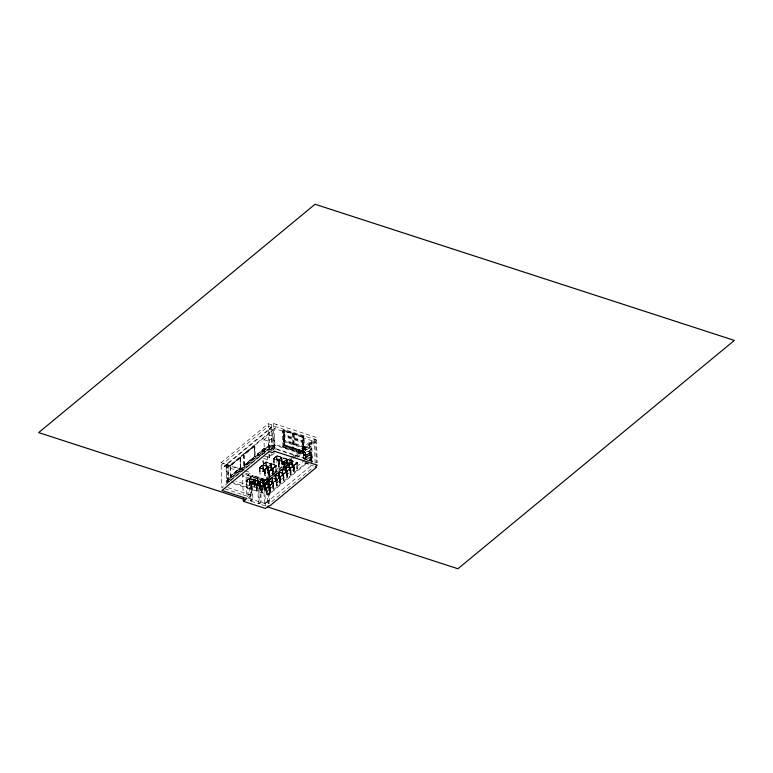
<?xml version="1.0" encoding="UTF-8"?>
<svg xmlns="http://www.w3.org/2000/svg" width="773" height="773" viewBox="0 0 773 773"><rect width="100%" height="100%" fill="white"/><g stroke="black" fill="none" stroke-linecap="round" stroke-linejoin="round"><path stroke-width="0.58" stroke-dasharray="3.87 2.9" d="M263.168 464.119C264.637 464.844 261.332 460.824 262.994 458.698M263.757 464.158L263.593 458.698M271.565 424.812L272.396 450.05L269.043 448.958L221.89 487.918L221.049 462.679L268.202 423.72L271.565 424.812L273.275 423.391L316.379 437.392L317.21 462.631L274.115 448.63L272.173 450.234M224.073 466.187L227.938 463.375L228.499 480.255L270.183 445.818L228.17 480.149M227.61 463.269L271.226 427.237M224.489 466.322L226.421 464.728L226.45 465.404M243.34 454.65L254.839 445.721L255.206 456.553L244.2 465.646L243.698 465.481L243.34 454.65L254.839 445.721M229.378 466.361L272.666 430.6L269.313 429.517L226.025 465.269L229.378 466.361L229.359 465.684L276.29 426.909L276.212 424.348M240.277 457.452L230.074 465.781L230.509 476.207L240.625 467.849L240.277 457.452L240.538 467.829L230.422 476.187M264.434 453.741L263.97 439.711L269.497 435.141L274.029 436.61L274.541 452.128M268.898 453.113L268.502 441.18L274.029 436.61M282.928 446.639L282.406 431.121L284.348 429.517L284.87 445.296L304.736 451.558L285.024 444.9L282.512 446.949L302.726 453.509L302.117 437.518L304.05 435.924L304.572 451.693M283.276 430.957L284 430.358L303.2 436.6L303.702 451.606L302.977 452.195L283.778 445.963L283.276 430.957L302.485 437.189L302.62 441.451L283.42 435.218L284.135 434.619L303.345 440.861L302.62 441.451M257.351 454.195L264.26 448.234L269.709 450.002L264.26 448.485L257.351 454.195L260.54 455.896M243.698 465.481L254.704 456.389L254.336 445.557M262.347 454.766L262.211 450.427L264.472 448.553L264.617 452.891M226.499 464.177L227.455 482.874L270.241 447.528L270.183 445.818M270.231 450.05L272.985 447.77L306.446 458.64L266.975 491.242L235.804 481.125M270.048 451.509L271.98 449.915M269.014 456.698L271.777 454.408M245.176 470.815L250.829 472.651L247.457 475.434L248.201 498.112L267.323 504.325L268.762 503.136L267.922 477.898L268.762 478.178L291.721 459.21M274.57 452.978L269.043 457.548L268.936 454.311M283.778 445.963L284.493 445.364L284 430.358M263.467 458.341L267.487 459.655L269.758 457.78L269.613 453.442M259.264 467.549L266.115 461.887L276.512 465.259L269.671 471.269L259.264 467.549L269.835 470.941C270.019 491.174 268.994 456.505 269.487 477.318M259.274 467.887L266.115 461.887M259.883 467.965L260.095 474.274L259.554 467.849L262.762 465.201L263.081 471.801L262.54 465.385L263.091 465.317L263.081 471.801M263.525 471.443L263.535 464.95L263.525 471.443L262.975 465.017L266.183 462.37L271.052 463.955C271.487 483.811 269.477 450.35 271.255 470.264M294.127 465.481L273.323 458.727L276.744 455.558L297.547 462.65L266.704 488.14L245.891 481.038L252.752 475.376L273.545 482.13L273.71 488.633L273.719 482.139L273.71 488.633M245.901 481.386L252.752 475.376M273.323 458.727L276.744 455.558M249.389 478.7L246.181 481.347L251.051 482.922L254.249 480.275L249.389 478.7L250.123 500.962L252.066 499.368L251.447 480.951L260.588 483.917L261.206 502.334L259.264 503.938L265.39 505.919L266.675 504.856M249.718 485.299L249.727 478.806L249.167 478.883L249.718 485.299L249.611 478.516L252.819 475.868L253.138 482.468M273.942 458.804L274.154 465.114L273.603 458.689L276.811 456.041L281.672 457.626C281.662 469.53 283.942 463.075 281.787 457.916M249.95 478.622L250.964 501.242L252.897 499.638L252.317 482.081L259.786 484.497L257.844 486.101L258.433 503.667L247.862 500.228M267.274 473.163L267.284 466.67L267.497 472.979M267.729 466.312C269.188 493.889 267.4 447.383 267.719 472.796M264.472 469.578L271.313 463.578L264.414 469.433L259.554 467.849M267.96 466.892L264.752 469.54L269.613 471.124L272.821 468.467M268.279 473.491L268.395 466.525L268.946 472.941L268.386 473.018L268.183 466.708L271.381 464.061L276.251 465.636C276.434 485.869 275.41 451.2 275.903 472.023M249.515 482.555L251.447 480.951M265.091 469.646L265.294 475.955L264.637 469.25M268.289 466.998L267.738 467.076M268.733 466.631L268.724 473.124M271.497 464.351L271.709 470.66M259.757 474.158L260.317 474.091M262.743 471.694L263.303 471.617M263.187 471.327L263.748 471.259M266.173 468.863C268.125 459.722 264.095 461.23 266.733 468.786M250.355 482.825L252.288 481.221M253.699 480.352L254.24 486.768L254.037 480.458M257.129 477.521L257.67 483.937L257.457 477.627M281.121 457.693L281.662 464.119L281.449 457.809M251.09 482.729L257.95 477.067L250.384 483.676L257.844 486.101M281.672 457.626L278.464 460.273L273.603 458.689M254.588 480.381L251.38 483.028L256.25 484.613L259.457 481.966L254.588 480.381C254.037 492.266 256.462 485.405 254.365 480.564M282.01 457.732L278.802 460.379L283.672 461.964L286.87 459.307L282.01 457.732L282.338 464.331M246.403 481.164L246.732 487.763M249.379 485.183L249.93 485.115M251.718 483.144L251.93 489.454L251.273 482.739M252.81 482.352L253.36 482.284M255.148 480.313C256.597 480.41 254.414 487.628 255.573 486.439M276.802 462.534C278.753 453.393 274.724 454.911 277.352 462.467M279.14 460.486L279.353 466.795L278.686 460.09M250.152 484.932L249.834 478.332M302.658 442.562L303.374 441.972L284.174 435.73L283.459 436.33L302.658 442.562L302.977 452.195M272.473 474.854C272.028 454.708 273.12 488.971 272.705 468.177C274.647 472.912 272.483 479.956 272.927 467.994M276.512 465.259L269.661 470.921L269.825 477.434M276.251 465.636L273.043 468.293L268.183 466.708M264.289 475.637L264.298 469.143L264.511 475.453M264.955 475.849L265.516 475.772M267.941 473.385L268.502 473.308M268.386 473.018L268.946 472.941M271.371 470.554L271.381 464.061M258.897 482.033L259.438 488.459L259.235 482.149M262.327 479.202L262.868 485.628L262.656 479.318M286.319 459.384L286.86 465.8L286.657 459.491M250.925 489.125C251.853 489.357 249.689 471.859 251.254 489.232M253.911 486.661L254.24 486.768M254.346 486.294C255.283 486.526 253.119 469.027 254.684 486.401M278.338 466.477C279.275 466.699 277.111 449.21 278.676 466.583M281.324 464.003L281.662 464.119M283.72 462.109L287.141 458.93L283.71 461.761C284.203 483.724 282.261 446.533 284.097 468.09M264.656 483.656L259.786 482.072L256.578 484.719L261.448 486.304L292.339 460.621L261.496 486.101M292.281 467.307C290.493 447.403 292.513 480.854 292.068 460.998L287.208 459.423L284 462.07L288.87 463.645M256.916 484.835L257.129 491.135L256.472 484.429M260.346 481.994L260.559 488.304L259.892 481.598M284.338 462.177L284.551 468.486L283.884 461.781M251.592 489.338L252.153 489.27M258.559 483.975C257.129 484.942 260.192 477.559 257.796 477.733M279.014 466.689L279.565 466.612M282 464.225L282.551 464.148M290.088 458.36L263.216 480.555L263.264 482.004L267.062 479.357L267.893 479.627L292.571 459.239M291.015 457.597L311.587 440.6L312.302 462.09M261.699 482.294L267.014 477.907L267.844 478.178M315.133 463.124L314.331 439.083L316.379 437.392M303.857 458.969L305.519 457.597L311.799 459.645L310.147 461.017L303.857 458.969L303.518 448.678L309.809 450.717L311.867 449.036L305.084 446.833L303.258 448.34L310.05 450.543L310.398 461.22M260.588 483.917L258.655 485.521L259.264 503.938M265.39 505.919L264.55 480.69L267.922 477.898M263.264 482.004L291.991 458.283M292.523 457.79L310.804 442.697L311.558 465.375L266.666 502.46M295.392 456.176L315.587 439.489L314.331 439.083M293.489 458.486L310.852 444.146L309.596 443.731M264.637 483.241L268.009 480.458M264.095 483.724L264.637 490.14L264.434 483.83M264.762 483.173C263.293 484.371 266.067 490.42 264.743 489.667M267.526 480.893L268.067 487.309M256.124 490.816C257.051 491.039 254.887 473.549 256.452 490.923M259.11 488.343L259.438 488.459M259.544 487.985C258.713 465.684 261.293 504.672 259.564 482.255M265.545 483.685L265.757 489.995L265.207 483.579L268.415 480.932L268.743 487.531L268.076 480.825M268.637 480.748L271.845 478.101L276.705 479.675L273.497 482.323L268.637 480.748C267.709 482.139 270.086 487.792 268.849 487.058M279.353 478.381L279.14 472.071L279.787 483.231L280.348 483.154L280.135 476.844L275.275 475.269L272.067 477.917C273.265 489.551 270.318 484.13 272.183 478.207M275.603 475.376C273.748 481.299 276.695 486.719 275.488 475.086L278.695 472.438L279.024 479.038L278.918 472.255L282.126 469.607L286.986 471.182L286.976 477.675L286.435 471.259L286.976 477.675M287.208 470.999L290.416 468.351L285.556 466.776L282.348 469.424L282.445 476.207L281.903 469.791L282.464 469.713L282.445 476.207M285.778 466.592L288.976 463.945L293.846 465.52L290.638 468.167L285.778 466.592L286.319 473.008L286.107 466.699M289.537 463.868L289.749 470.177L289.199 463.761L292.407 461.114L297.276 462.689C297.46 482.922 296.436 448.253 296.929 469.076M268.849 480.729L293.634 460.254M297.315 457.22L315.674 442.05L314.418 441.644M262.115 486.517L262.327 492.826L261.67 486.12M268.753 481.038L268.192 481.115M268.859 480.564L269.178 487.164M279.024 479.038L279.034 472.545M279.478 472.177L279.468 478.671M282.686 469.53L283.546 480.506L283.565 474.013L280.357 476.661L275.488 475.086M302.63 453.036L304.736 451.297M248.201 498.112L251.583 495.329L250.829 472.651M256.791 491.029L257.351 490.961M259.776 488.565L260.337 488.488M260.221 488.198L260.772 488.121M263.207 485.734C264.482 486.488 261.95 480.526 262.878 479.134L259.67 481.782L254.81 480.197L258.018 477.55L258.337 484.149M284.213 468.38L284.773 468.303M287.749 465.839C286.319 466.815 289.382 459.433 286.986 459.606M303.741 455.365L310.021 457.413L311.683 456.041L311.577 452.775L305.287 450.736L305.393 454.002L303.741 455.539L310.031 457.577L311.693 456.215L305.403 454.166L305.509 457.432L303.847 458.804L310.137 460.843L311.799 459.471L311.693 456.215M273.381 482.033L273.265 489L272.618 477.84L272.27 484.227L272.289 477.733M284.213 479.956C283.411 479.54 283.923 464.979 283.546 480.506M289.856 468.428L290.406 474.844L290.194 468.535M293.498 471.907L293.286 465.597L293.837 472.013L293.953 465.046L293.943 471.54L294.494 471.462L294.291 465.153L273.313 458.389M297.537 462.312L266.695 487.792L266.849 494.295L266.308 487.879L266.521 494.189M273.275 482.507L270.077 485.154L265.207 483.579M276.927 479.492L280.135 476.844M286.986 471.182L283.778 473.83L278.918 472.255M297.276 462.689L294.069 465.336L289.199 463.761M261.322 492.498C262.25 492.73 260.086 475.24 261.651 492.614M264.308 490.034L264.637 490.14M288.764 464.119L289.315 464.051L289.305 470.544L288.754 463.356L288.957 469.665M261.989 492.72L262.549 492.643M265.419 489.889L265.97 489.811M268.405 487.425L268.743 487.531M271.835 484.594L271.845 478.101M275.256 481.763L275.275 475.269M275.922 481.212L275.71 474.902M282.116 476.091L282.126 469.607M285.537 473.26C287.498 464.119 283.459 465.636 286.097 473.192M285.981 472.902L286.541 472.825M288.967 470.428L289.527 470.361M289.411 470.071L289.972 469.994M292.397 467.597C294.349 458.457 290.319 459.974 292.957 467.53M265.535 490.179C264.202 491.386 267.11 483.666 264.762 483.946M282.889 475.839L282.57 469.24M311.567 452.611L305.277 450.562L305.171 447.306L311.461 449.345L311.567 452.611L309.915 453.983L303.625 451.934M311.577 452.775L309.915 454.147L303.625 452.108M270.057 491.647C269.362 467.163 270.26 512.383 270.289 484.971L242.587 476.081L244.519 474.487L263.641 480.69M269.951 491.357L270.502 491.28M272.927 488.894L272.946 482.4L273.265 489M276.357 486.062L276.048 475.009L276.038 481.502M276.695 486.169C276.541 463.259 277.265 500.353 277.149 479.308L271.777 477.608L276.985 479.637M279.787 483.231L279.913 477.028M280.126 483.338L280.241 476.371L280.232 482.864L280.783 482.787L280.58 476.477L275.198 474.777L280.415 476.806M283.218 480.4L283.343 474.197M286.638 477.569L287.198 477.492M287.643 477.125C286.454 477.936 288.445 472.1 287.43 470.815L282.058 469.114L287.256 470.805M290.068 474.738L290.629 474.661L290.522 467.878L290.513 474.371L291.073 474.293L290.861 467.984L285.488 466.283L290.696 468.312M290.513 474.371L291.073 474.293M293.943 471.54L294.494 471.462M266.849 494.295L266.869 487.811L245.891 481.038M310.099 458.998L312.147 457.307L274.917 445.219L273.198 446.63L269.845 445.538L226.557 481.299L228.818 482.033M307.673 461.568L268.376 494.034L267.535 493.763M308.591 460.814L311.326 458.553L310.07 458.147L312.118 456.457L274.888 444.359L273.169 445.779L269.816 444.688L226.528 480.448L229.919 481.55M305.876 463.935L268.405 494.894L233.33 483.502M309.529 460.911L311.355 459.404M258.433 503.667L260.366 502.064L259.718 481.589M267.014 477.907L267.758 500.585L264.385 503.368L263.554 479.347L262.994 479.424M265.825 502.179L269.603 503.407L313.674 467.008M271.642 427.372L268.289 426.281L221.136 465.24L241.437 471.83M282.406 431.121L274.357 428.503L275.072 449.992M302.117 437.518L314.524 441.547M303.557 447.335L284.348 441.103L283.633 441.692L302.832 447.934M285.034 445.161L304.736 451.558M284.493 445.364L303.702 451.606M263.97 439.711L268.502 441.18M303.238 452.534L283.536 446.137L283.015 430.619L302.726 437.016L303.605 459.017M305.393 454.002L311.683 456.041M282.503 446.688L302.89 453.374M305.509 457.432L311.799 459.471M270.241 447.528L226.624 483.173L226.006 464.592L244.046 470.448M305.016 462.747L310.263 464.447M304.862 462.94L309.384 464.418M310.302 464.969L313.229 465.916M262.211 450.427L267.236 452.06M276.753 455.896L297.547 462.65M291.518 461.075L292.059 467.491M296.716 462.766L297.257 469.182M264.724 456.147L269.758 457.78M293.286 465.597L293.837 472.013M254.704 456.389L255.206 456.553M266.125 462.225L276.531 465.607M270.492 464.022L271.033 470.448M275.69 465.713L276.241 472.129M262.975 465.017L267.844 466.602M273.101 468.438L262.694 464.718L273.091 468.09L273.256 474.593M267.062 466.853L267.613 473.279M272.26 468.544L272.811 474.96M278.811 472.728L278.686 478.931M221.049 462.679L244.741 470.371M248.887 474.245L245.959 473.298L246.713 495.976M252.761 475.714L273.555 482.468M245.804 474.603L264.55 480.69M249.611 478.516L254.472 480.091L257.68 477.443L258.008 484.043M264.868 483.473L260.008 481.888L263.216 479.241L263.535 485.84M270.125 485.299L249.321 478.207M269.632 485.521L269.835 491.831M228.161 479.975L227.059 480.893M231.04 481.917L251.351 488.507M227.88 487.637L251.583 495.329M267.758 500.585L268.598 500.856M224.817 488.865L249.64 496.933M257.341 453.944L261.603 456.205M315.587 439.489L316.35 462.341M311.799 459.645L311.877 461.935M310.176 461.384L309.548 442.282L312.485 443.238L316.457 439.953L273.362 425.952L269.709 428.967L269.729 429.653M305.519 457.597L305.586 459.887M305.084 446.833L305.509 459.887M294.107 465.143L294.271 471.646M292.407 461.114L292.735 467.713M290.687 467.974L290.851 474.477M289.421 463.578L289.749 470.177M289.092 463.462L289.305 470.544M288.909 463.452L289.073 469.955M287.208 459.423L287.537 466.022M286.87 459.307L287.198 465.916M287.421 477.308L287.092 470.709L287.083 477.202M285.991 466.409L286.319 473.008M285.556 466.776L285.875 473.376M284.222 461.887L284.551 468.486M283.672 473.54L283.991 480.139M280.406 476.468L280.56 482.97M279.024 460.196L279.353 466.795M276.811 456.041L277.13 462.641M276.976 479.299L277.14 485.802M275.381 475.559L275.594 481.869M273.275 423.391L274.164 450.34M273.826 458.515L274.154 465.114M273.323 450.215L272.647 429.923L269.294 428.831L270.009 450.485M271.265 438.89L271.738 453.22M271.961 478.39L272.164 484.7M268.202 423.72L269.101 450.659M270.115 484.961L270.279 491.464M269.197 480.671L269.506 491.725M268.762 478.178L269.603 503.407M267.893 466.409L268.047 472.912M267.381 456.399L267.487 459.655M266.183 462.37L266.511 468.969M264.975 469.356L265.294 475.955M265.429 483.396L265.757 489.995M265.071 479.502L265.12 480.951M265.091 483.289L265.313 490.362M264.463 469.24L264.627 475.743M264.917 483.27L265.081 489.782M261.999 486.227L262.327 492.826M259.776 467.665L260.095 474.274M260.23 481.705L260.559 488.304M259.786 482.072L260.115 488.671M256.8 484.536L257.129 491.135M255.032 480.023L255.351 486.623M254.694 479.907L254.916 486.98M254.249 480.275L254.578 486.874M251.602 482.854L251.93 489.454M243.843 454.814L244.2 465.646M242.5 473.52L243.215 495.184M227.938 463.375L228.499 480.255M226.837 464.293L227.455 482.874M240.017 458.109L230.451 466.003L230.769 475.559L240.335 467.655L240.017 458.109M254.578 446.379L244.133 455.007L244.461 464.988L254.916 456.35L254.578 446.379M284.319 439.992L283.594 440.591L302.803 446.823L303.518 446.234L284.319 439.992M293.054 433.305L292.339 433.895L292.832 448.9L293.547 448.311L293.054 433.305M294.146 433.653L293.421 434.252L293.924 449.258L294.639 448.659L294.146 433.653M281.942 457.249L278.522 460.418L281.942 457.249M263.149 478.758L256.307 484.758L263.149 478.758M264.984 483.763L261.776 486.41L266.646 487.985L269.854 485.338L264.984 483.763M303.441 436.426L283.739 430.02L284.251 445.538L303.953 451.944L303.441 436.426M283.826 473.636L278.628 471.945L283.826 473.636"/><path stroke-width="1.16" d="M243.418 501.319L246.79 498.537L221.967 490.469L269.13 451.519L272.483 452.601L274.193 451.19L317.297 465.191L315.249 466.873L316.515 467.288L269.69 505.967L268.849 505.697L265.477 508.479L243.418 501.319L243.331 498.759M245.36 499.716L38.65 432.59L315.065 204.246L734.35 340.41L457.935 568.754L267.41 506.885"/></g></svg>
